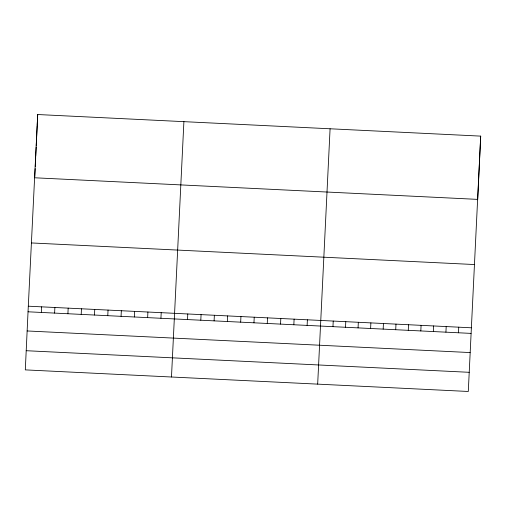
<?xml version="1.0" encoding="UTF-8"?>
<svg xmlns="http://www.w3.org/2000/svg" width="506" height="506" viewBox="0 0 506 506"><rect width="100%" height="100%" fill="white"/><g stroke="black" fill="none" stroke-linecap="round" stroke-linejoin="round"><path stroke-width="0.76" d="M28.304 306.193L25.3 369.88L468.29 391.473L480.7 136.12L37.71 114.527L28.304 306.193L471.295 327.793M34.775 176.841L35.161 168.625M35.256 166.569L35.679 157.632M35.743 156.221L36.179 147.05M36.242 145.639L37.191 125.602M37.223 124.919L37.71 114.527M41.328 312.442L41.593 306.845M54.616 313.094L54.882 307.49M67.905 313.739L68.171 308.141M81.2 314.39L81.46 308.786M94.489 315.036L94.748 309.438M107.778 315.687L108.044 310.083M121.067 316.332L121.332 310.728M134.356 316.977L134.621 311.38M147.644 317.629L147.91 312.025M160.933 318.274L161.199 312.676M171.483 377.002L183.899 121.655M187.517 319.571L187.777 313.973M200.806 320.222L201.072 314.618M214.095 320.867L214.361 315.263M227.384 321.512L227.649 315.915M240.673 322.164L240.938 316.56M253.961 322.809L254.227 317.211M267.25 323.46L267.516 317.857M280.545 324.106L280.805 318.508M293.834 324.757L294.1 319.153M307.123 325.402L307.389 319.805M317.673 384.13L330.083 128.783M332.961 326.661L333.226 321.063M345.516 327.274L345.781 321.671M358.065 327.888L358.33 322.284M370.62 328.495L370.879 322.898M383.168 329.109L383.434 323.511M395.717 329.722L395.983 324.118M408.272 330.336L408.538 324.732M420.821 330.943L421.087 325.345M433.376 331.557L433.636 325.959M445.925 332.17L446.191 326.566M458.48 332.784L458.74 327.18M477.696 199.807L480.7 136.12M34.604 177.777L477.594 199.377M31.41 242.943L474.394 264.543M28.039 311.797L471.029 333.391M27.134 330.962L470.125 352.562M26.204 350.709L469.195 372.308"/></g></svg>
